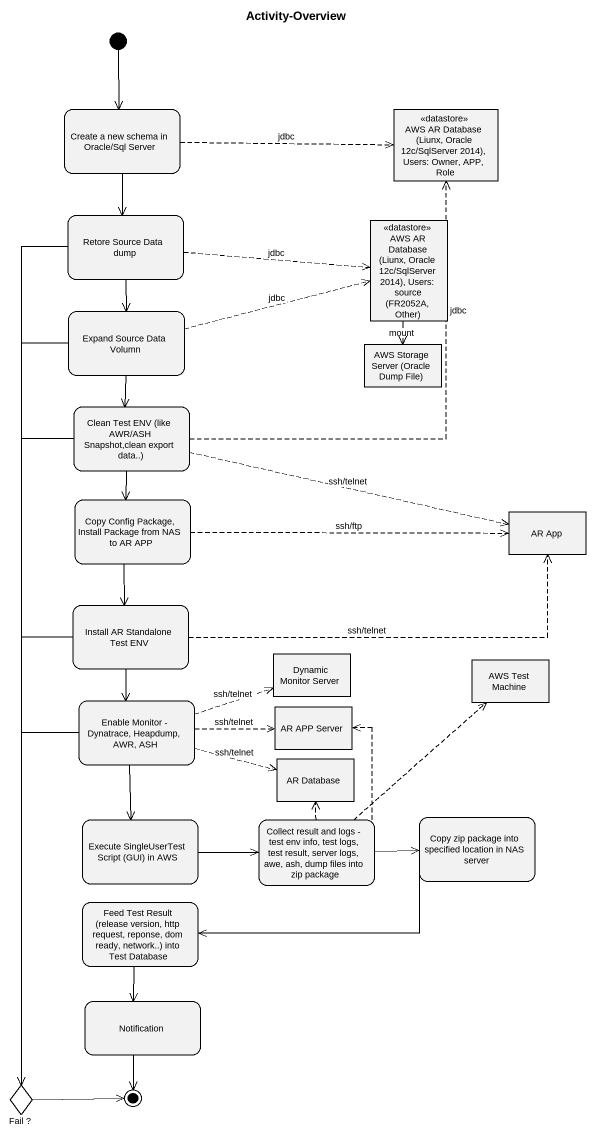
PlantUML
@startuml
title Activity-Overview
hide empty description
state "Create a new schema in Oracle/Sql Server" as Create_a_new_schema_in
state "AWS AR Database (Liunx, Oracle 12c/SqlServer 2014), Users: Owner, APP, Role" as AWS_AR_Database_Liunx <<datastore>>
state "Retore Source Data dump" as Retore_Source_Data_dump
state "AWS AR Database (Liunx, Oracle 12c/SqlServer 2014), Users: source (FR2052A, Other)" as AWS_AR_Database_Liunx_2 <<datastore>>
state "Expand Source Data Volumn" as Expand_Source_Data_Volumn
state "AWS Storage Server (Oracle Dump File)" as AWS_Storage_Server_Oracle <<object>>
state "Clean Test ENV (like AWR/ASH Snapshot,clean export data..)" as Clean_Test_ENV_like_AWR_ASH
state "Copy Config Package, Install Package from NAS to AR APP" as Copy_Config_Package_Install
state "AR App" as AR_App <<object>>
state "Install AR Standalone Test ENV" as Install_AR_Standalone_Test
state "Dynamic Monitor Server" as Dynamic_Monitor_Server <<object>>
state "AWS Test Machine" as AWS_Test_Machine <<object>>
state "Enable Monitor - Dynatrace, Heapdump, AWR, ASH" as Enable_Monitor_Dynatrace
state "AR APP Server" as AR_APP_Server <<object>>
state "AR Database" as AR_Database <<object>>
state "Execute SingleUserTest Script (GUI) in AWS" as Execute_SingleUserTest
state "Collect result and logs - test env info, test logs, test result, server logs, awe, ash, dump files into zip package" as Collect_result_and_logs
state "Copy zip package into specified location in NAS server" as Copy_zip_package_into
state "Feed Test Result (release version, http request, reponse, dom ready, network..) into Test Database" as Feed_Test_Result_release
state Notification
state "Fail ?" as Fail <<choice>>
[*] --> Create_a_new_schema_in
Create_a_new_schema_in -right[dashed]-> AWS_AR_Database_Liunx : jdbc
Create_a_new_schema_in --> Retore_Source_Data_dump
Retore_Source_Data_dump -right[dashed]-> AWS_AR_Database_Liunx_2 : jdbc
Retore_Source_Data_dump --> Expand_Source_Data_Volumn
Retore_Source_Data_dump --> Fail
AWS_AR_Database_Liunx_2 --> AWS_Storage_Server_Oracle : mount
Expand_Source_Data_Volumn -right[dashed]-> AWS_AR_Database_Liunx_2 : jdbc
Expand_Source_Data_Volumn --> Clean_Test_ENV_like_AWR_ASH
Expand_Source_Data_Volumn --> Fail
Clean_Test_ENV_like_AWR_ASH -up[dashed]-> AWS_AR_Database_Liunx : jdbc
Clean_Test_ENV_like_AWR_ASH --> Copy_Config_Package_Install
Clean_Test_ENV_like_AWR_ASH -right[dashed]-> AR_App : ssh/telnet
Clean_Test_ENV_like_AWR_ASH --> Fail
Copy_Config_Package_Install -right[dashed]-> AR_App : ssh/ftp
Copy_Config_Package_Install --> Install_AR_Standalone_Test
Install_AR_Standalone_Test -right[dashed]-> AR_App : ssh/telnet
Install_AR_Standalone_Test --> Enable_Monitor_Dynatrace
Install_AR_Standalone_Test --> Fail
Enable_Monitor_Dynatrace -right[dashed]-> Dynamic_Monitor_Server : ssh/telnet
Enable_Monitor_Dynatrace -right[dashed]-> AR_APP_Server : ssh/telnet
Enable_Monitor_Dynatrace -right[dashed]-> AR_Database : ssh/telnet
Enable_Monitor_Dynatrace --> Execute_SingleUserTest
Enable_Monitor_Dynatrace --> Fail
Execute_SingleUserTest -right-> Collect_result_and_logs
Collect_result_and_logs -up[dashed]-> AWS_Test_Machine
Collect_result_and_logs -up[dashed]-> AR_APP_Server
Collect_result_and_logs -up[dashed]-> AR_Database
Collect_result_and_logs -right-> Copy_zip_package_into
Copy_zip_package_into -left-> Feed_Test_Result_release
Feed_Test_Result_release --> Notification
Notification --> [*]
Fail -right-> [*]
@enduml
